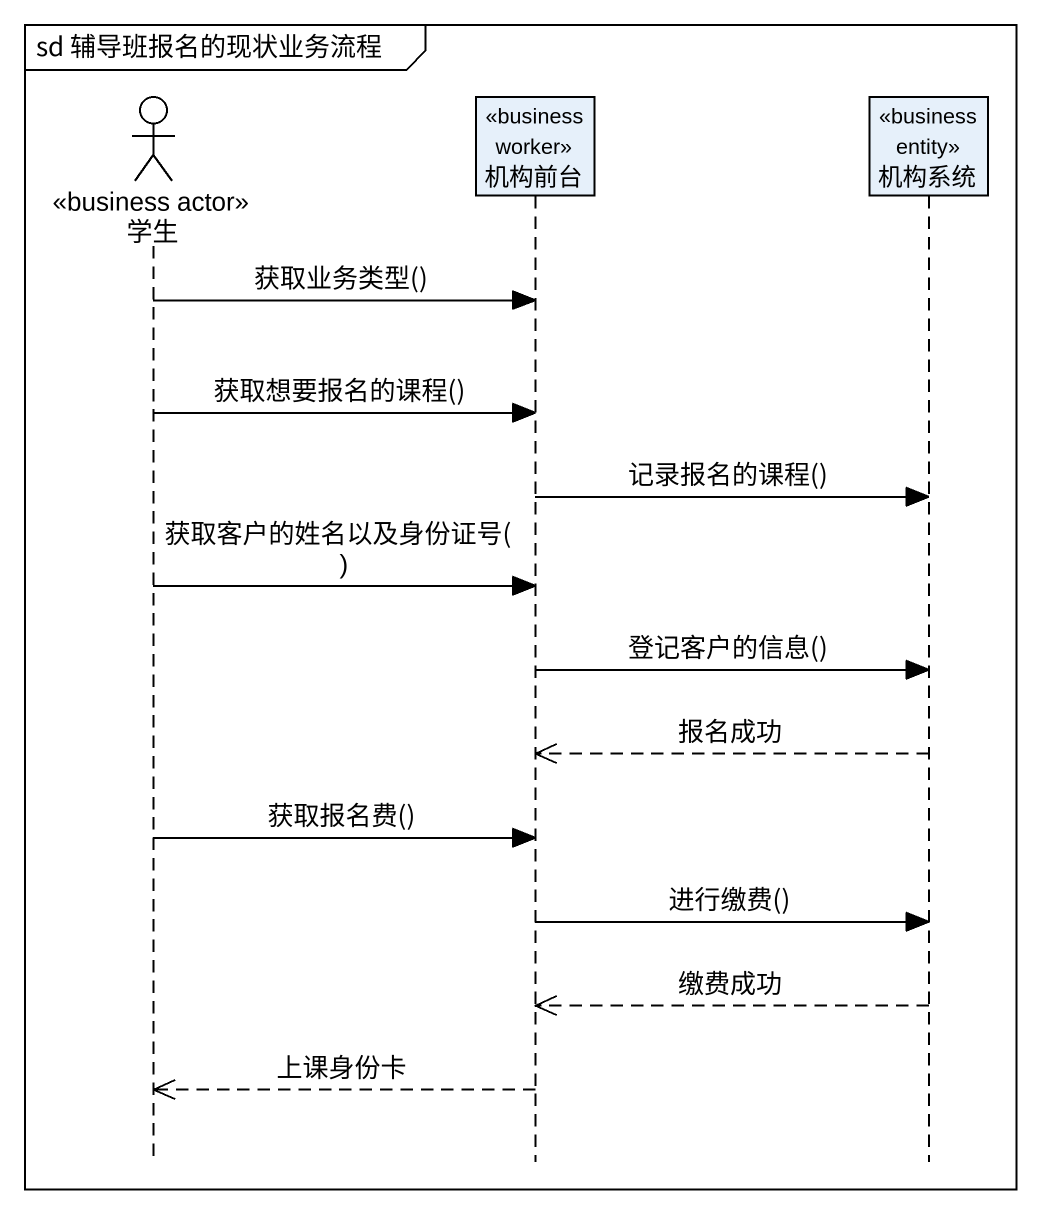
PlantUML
@startuml
mainframe sd 辅导班报名的现状业务流程
hide footbox
actor 学生 <<business actor>>
participant 机构前台 <<business worker>>
participant 机构系统 <<business entity>>

学生 -> 机构前台 : 获取业务类型()
学生 -> 机构前台 : 获取想要报名的课程()
机构前台 -> 机构系统 : 记录报名的课程()
学生 -> 机构前台 : 获取客户的姓名以及身份证号()
机构前台 -> 机构系统 : 登记客户的信息()
机构系统 -->> 机构前台 : 报名成功
学生 -> 机构前台 : 获取报名费()
机构前台 -> 机构系统 : 进行缴费()
机构系统 -->> 机构前台 : 缴费成功
机构前台 -->> 学生 : 上课身份卡
@enduml
